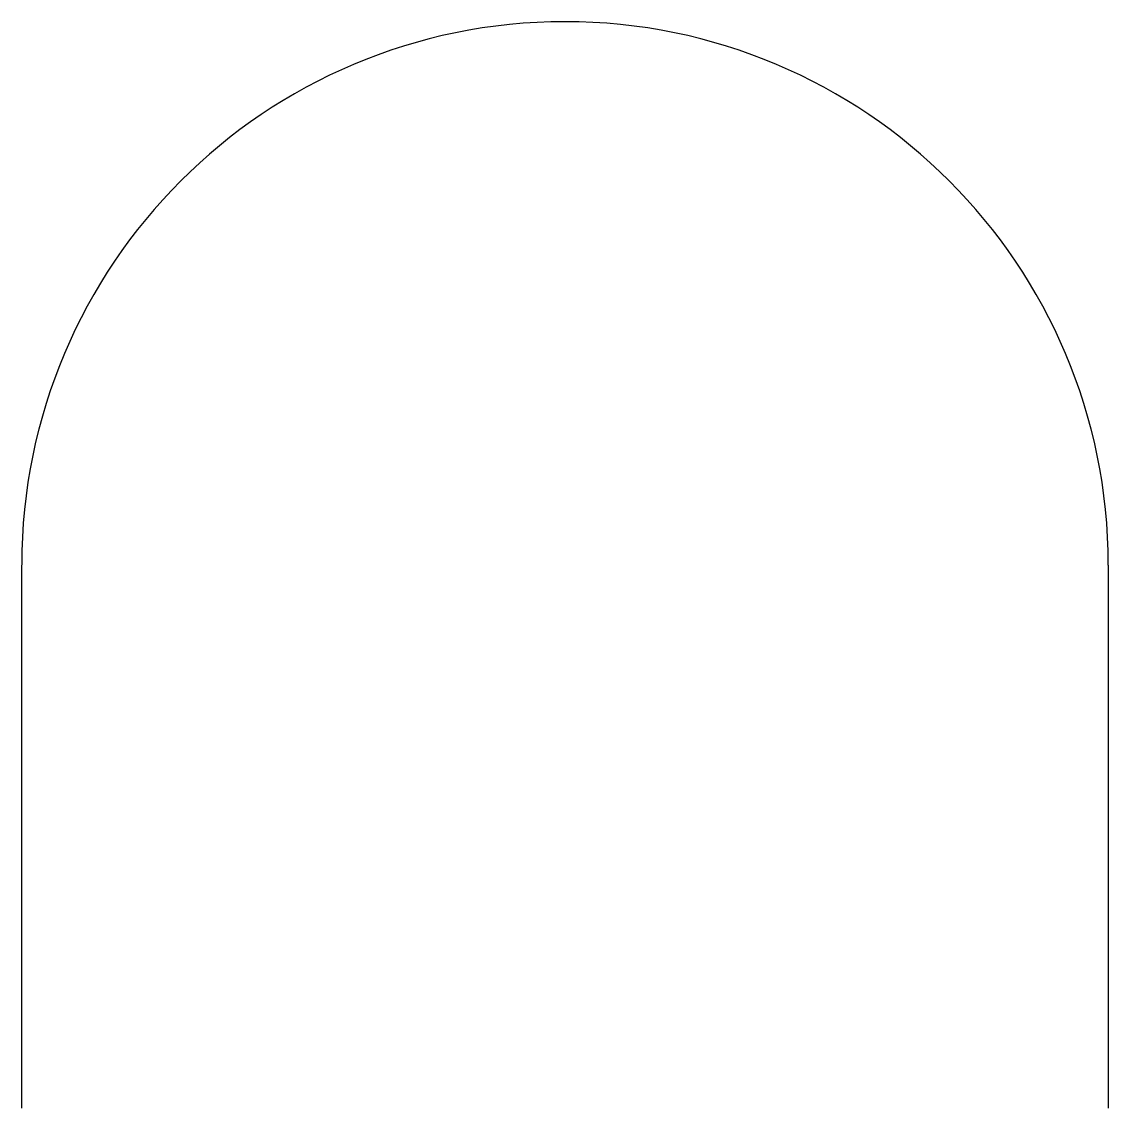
# Model space of a CAD drawing. Header units: millimetres. Extents: x 0 to 20, y 0 to 20.
import ezdxf

# ---------------------------------------------------------------- set-up
doc = ezdxf.new("R2010")
doc.units = ezdxf.units.MM

msp = doc.modelspace()

# ---------------------------------------------------------------- linework, layer by layer
for p, q in [((0, 0), (0, 10)), ((20, 10), (20, 0))]:
    msp.add_line(p, q)
msp.add_arc((10, 10), 10, 0, 180)

doc.saveas('drawing.dxf')
